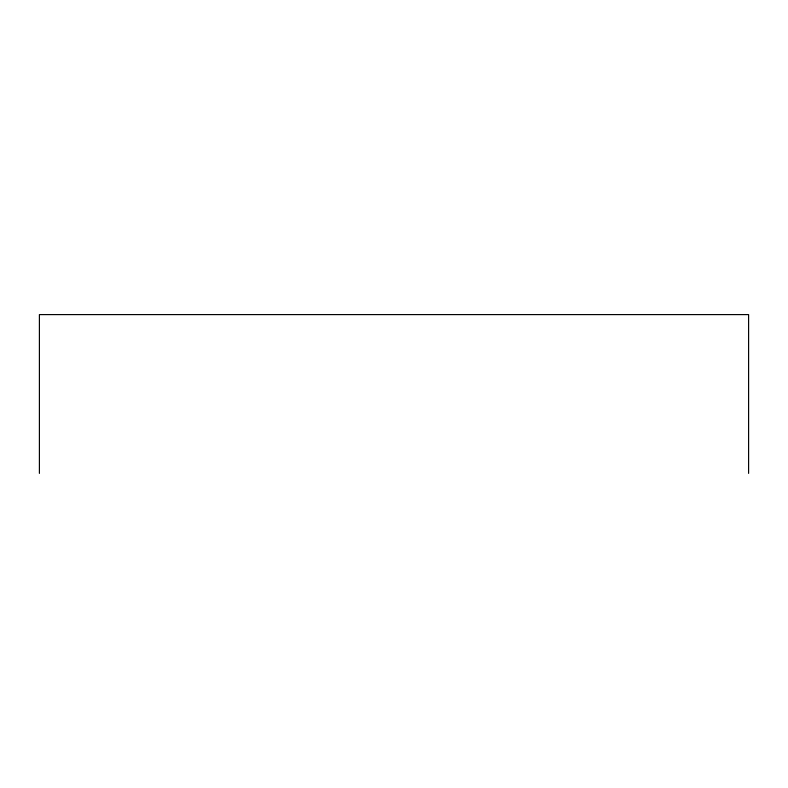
<?xml version="1.0" encoding="UTF-8"?>
<svg xmlns="http://www.w3.org/2000/svg" width="788" height="788" viewBox="0 0 788 788"><rect width="100%" height="100%" fill="white"/><g stroke="black" fill="none" stroke-linecap="round" stroke-linejoin="round"><path stroke-width="1.18" d="M748.6 473.401L748.6 314.599L39.4 314.599L39.4 473.401"/></g></svg>
